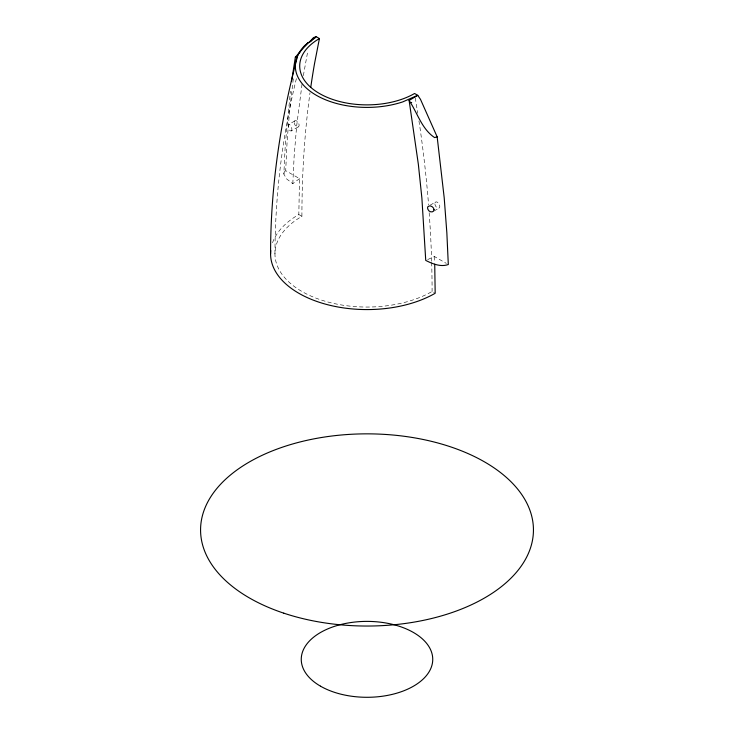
<?xml version="1.0" encoding="UTF-8"?>
<svg xmlns="http://www.w3.org/2000/svg" width="734" height="734" viewBox="0 0 734 734"><rect width="100%" height="100%" fill="white"/><g stroke="black" fill="none" stroke-linecap="round" stroke-linejoin="round"><path stroke-width="0.55" stroke-dasharray="3.67 2.75" d="M272.534 242.752A96.42 55.674 0 0 1 298.821 214.539L299.518 178.628L285.691 170.646L287.15 140.634L289.792 108.687L293.343 78.584M274.956 253.909C275.103 194.877 282.388 135.918 296.389 78.575M299.518 178.628L292.811 183.674L286.59 178.903L283.856 174.059L285.306 144.213L290.435 91.218M292.811 183.674L294.132 156.489L296.655 125.918L302.16 83.263M303.353 75.648L307.922 50.398M283.856 174.059L284.205 172.095L285.691 170.646M294.765 120.89L288.563 124.688A3.285 1.138 77.4 0 0 288.444 126.844L289.545 130.239L290.994 131.083L298.545 126.771M291.38 130.909L291.673 130.514A3.441 1.569 70.3 0 0 291.774 128.367L290.315 125.184L288.801 124.33M430.124 205.19L435.455 202.107M434.023 211.007L439.235 207.997M427.683 259.552L434.482 256.542L446.327 263.387M298.821 214.539L301.913 216.328A92.044 53.142 0 0 0 301.913 291.481A92.044 53.142 0 0 0 432.087 291.481L434.409 292.829M415.279 97.897L417.729 113.275M418.949 120.972L419.481 124.266A1085.045 626.451 60 0 1 428.583 204.887M434.482 256.542L434.675 260.827M301.913 216.328A1085.045 626.451 60 0 1 309.996 92.796M429.17 212.704A1085.045 626.451 60 0 1 431.647 261.286M431.675 262.414A1085.045 626.451 60 0 1 432.087 291.481M434.877 203.868A3.505 2.028 60 0 0 438.758 208.217A3.505 2.028 60 0 0 438.4 203.07A3.505 2.028 60 0 0 434.877 203.868M294.187 122.642A3.505 2.028 60 0 0 298.068 127A3.505 2.028 60 0 0 297.71 121.853A3.505 2.028 60 0 0 294.187 122.642"/><path stroke-width="1.1" d="M270.58 253.909C270.543 186.84 280.507 120.055 297.775 55.316M295.38 57.188L308.06 42.664L305.17 45.774M291.618 81.208L295.389 56.94M308.977 42.554L313.528 37.572L316.207 36.7L319.418 38.553L314.519 63.675A1085.045 626.451 60 0 0 310.785 87.135M409.113 100.448L417.793 95.356L420.472 99.319L437.161 136.854L444.208 197.841L446.85 232.834L448.309 264.524C440.749 267.295 432.509 263.836 425.738 260.414L421.894 198.217L418.352 164.288L409.113 100.448C417.444 112.797 421.665 129.01 434.611 137.579L437.161 136.854M297.6 55.013L299.876 52.518M313.638 38.948L316.207 36.7M310.262 41.81L311.95 40.379M315.326 37.517L304.931 45.334A71.675 41.379 0 0 0 316.317 95.282A71.675 41.379 0 0 0 402.838 101.861L416.389 95.86M410.765 102.558L411.655 102.476M417.793 95.356L414.582 93.493A67.289 38.847 0 0 1 319.418 93.493A67.289 38.847 0 0 1 319.418 38.553M434.73 264.185L435.179 293.27A96.42 55.674 0 0 1 327.437 304.674A96.42 55.674 0 0 1 270.754 250.56M434.023 209.585C433.987 213.043 429.005 212.337 428.115 209.658A3.441 2.395 49.4 0 1 427.913 206.685C429.931 204.593 433.794 207.006 434.023 209.585M320.51 686.18A65.748 37.957 0 0 0 430.5 669.169A65.748 37.957 0 0 0 349.98 622.68A65.748 37.957 0 0 0 320.51 686.18M283.783 613.165A166.444 96.099 0 0 0 533.444 529.939A166.444 96.099 0 0 0 283.783 446.722A166.444 96.099 0 0 0 283.783 613.165"/></g></svg>
